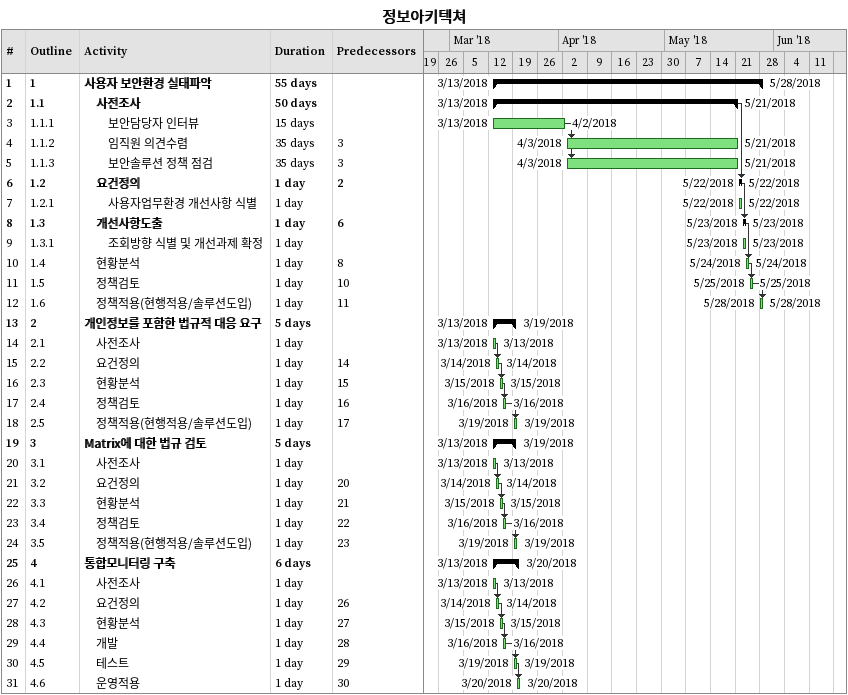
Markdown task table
정보아키텍쳐

| ID | WBS | Task | Duration | Start | Finish | Predecessors |
|---|---|---|---|---|---|---|
| 1 | 1 | **사용자 보안환경 실태파악** | 55d | 2018-03-13 | 2018-05-28 |  |
| 2 | 1.1 | **사전조사** | 50d | 2018-03-13 | 2018-05-21 |  |
| 3 | 1.1.1 | 보안담당자 인터뷰 | 15d | 2018-03-13 | 2018-04-02 |  |
| 4 | 1.1.2 | 임직원 의견수렴 | 35d | 2018-04-03 | 2018-05-21 | 3 |
| 5 | 1.1.3 | 보안솔루션 정책 점검 | 35d | 2018-04-03 | 2018-05-21 | 3 |
| 6 | 1.2 | **요건정의** | 1d | 2018-05-22 | 2018-05-22 | 2 |
| 7 | 1.2.1 | 사용자업무환경 개선사항 식별 | 1d | 2018-05-22 | 2018-05-22 |  |
| 8 | 1.3 | **개선사항도출** | 1d | 2018-05-23 | 2018-05-23 | 6 |
| 9 | 1.3.1 | 조회방향 식별 및 개선과제 확정 | 1d | 2018-05-23 | 2018-05-23 |  |
| 10 | 1.4 | 현황분석 | 1d | 2018-05-24 | 2018-05-24 | 8 |
| 11 | 1.5 | 정책검토 | 1d | 2018-05-25 | 2018-05-25 | 10 |
| 12 | 1.6 | 정책적용(현행적용/솔루션도입) | 1d | 2018-05-28 | 2018-05-28 | 11 |
| 13 | 2 | **개인정보를 포함한 법규적 대응 요구** | 5d | 2018-03-13 | 2018-03-19 |  |
| 14 | 2.1 | 사전조사 | 1d | 2018-03-13 | 2018-03-13 |  |
| 15 | 2.2 | 요건정의 | 1d | 2018-03-14 | 2018-03-14 | 14 |
| 16 | 2.3 | 현황분석 | 1d | 2018-03-15 | 2018-03-15 | 15 |
| 17 | 2.4 | 정책검토 | 1d | 2018-03-16 | 2018-03-16 | 16 |
| 18 | 2.5 | 정책적용(현행적용/솔루션도입) | 1d | 2018-03-19 | 2018-03-19 | 17 |
| 19 | 3 | **Matrix에 대한 법규 검토** | 5d | 2018-03-13 | 2018-03-19 |  |
| 20 | 3.1 | 사전조사 | 1d | 2018-03-13 | 2018-03-13 |  |
| 21 | 3.2 | 요건정의 | 1d | 2018-03-14 | 2018-03-14 | 20 |
| 22 | 3.3 | 현황분석 | 1d | 2018-03-15 | 2018-03-15 | 21 |
| 23 | 3.4 | 정책검토 | 1d | 2018-03-16 | 2018-03-16 | 22 |
| 24 | 3.5 | 정책적용(현행적용/솔루션도입) | 1d | 2018-03-19 | 2018-03-19 | 23 |
| 25 | 4 | **통합모니터링 구축** | 6d | 2018-03-13 | 2018-03-20 |  |
| 26 | 4.1 | 사전조사 | 1d | 2018-03-13 | 2018-03-13 |  |
| 27 | 4.2 | 요건정의 | 1d | 2018-03-14 | 2018-03-14 | 26 |
| 28 | 4.3 | 현황분석 | 1d | 2018-03-15 | 2018-03-15 | 27 |
| 29 | 4.4 | 개발 | 1d | 2018-03-16 | 2018-03-16 | 28 |
| 30 | 4.5 | 테스트 | 1d | 2018-03-19 | 2018-03-19 | 29 |
| 31 | 4.6 | 운영적용 | 1d | 2018-03-20 | 2018-03-20 | 30 |
